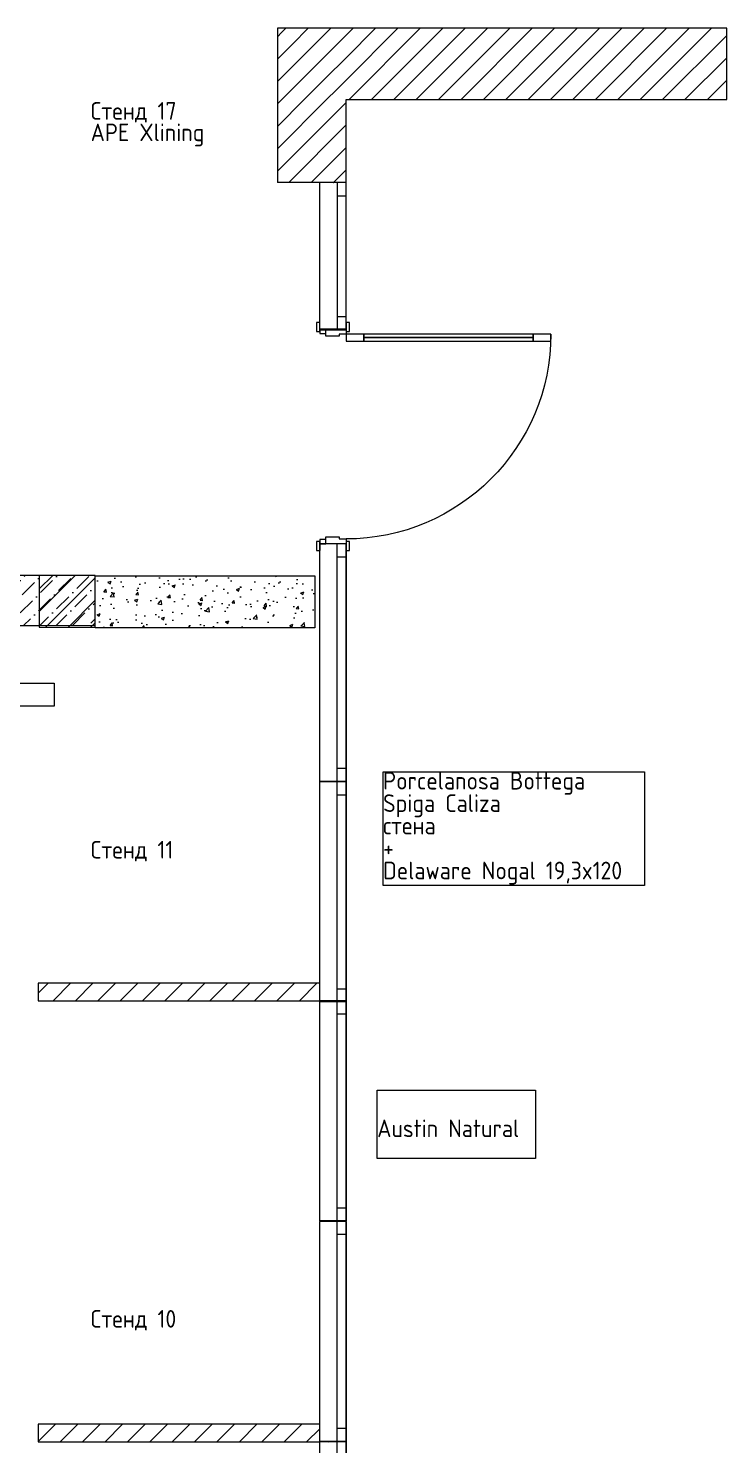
# Model space of a CAD drawing. Header units: millimetres. Extents: x 2336463 to 2579121, y 595385 to 778077.
# Drawn here: x 2531669 to 2535638, y 622846 to 630890 of the extents above; entities that cross this region are included whole.
import ezdxf

# ---------------------------------------------------------------- set-up
doc = ezdxf.new("R2010")
doc.units = ezdxf.units.MM
doc.header["$MEASUREMENT"] = 0
for name, color, linetype, lineweight in [('+ план экспозиций_Ном._пера__1', 7, 'Continuous', 13), ('+возводимые стены_Ном._пера__101', 252, 'Continuous', 5), ('Двери ARCHICAD_Ном._пера__1', 7, 'Continuous', 13), ('Конструктив - Стены Несущие_Ном._пера__1', 7, 'Continuous', 13), ('Окна ARCHICAD_Ном._пера__1', 7, 'Continuous', 13), ('сит план_Ном._пера__1', 7, 'Continuous', 13)]:
    doc.layers.add(name, color=color, linetype=linetype, lineweight=lineweight)
for name, color, linetype, lineweight, true_color in [('+ план экспозиций_Ном._пера__58', 7, 'Continuous', 5, 0xdf0000), ('+возводимые стены_Ном._пера__169', 7, 'Continuous', 5, 0x68b353), ('Конструктив - Стены Несущие_Ном._пера__162', 7, 'Continuous', 5, 0xaaaaaa), ('сит план_Ном._пера__87', 7, 'Continuous', 20, 0x6a6a6a)]:
    doc.layers.add(name, color=color, linetype=linetype, lineweight=lineweight, true_color=true_color)
doc.layers.add('+возводимые стены', color=7, linetype='Continuous')
doc.layers.add('сит план', color=7, linetype='Continuous')
doc.styles.add('СГЕНЕРИР_СТИЛЬ_4', font='isocp.shx')
pattern_1 = [(45, (2086872.015, 585813.69), (-63.639609, 63.639609), [])]

# ---------------------------------------------------------------- blocks, each defined once
blk = doc.blocks.new('Окно 25_10')
at = {"layer": 'Окна ARCHICAD_Ном._пера__1', "color": 7, "linetype": 'Continuous', "lineweight": 13}
for p, q in [((-625, 100), (625, 100)), ((-625, 0), (-625, 100)), ((625, 0), (625, 100)), ((-625, 0), (-550, 0)), ((-625, -50), (-625, 0)), ((-625, -50), (-625, 0)), ((-550, 0), (-550, -50)), ((-550, 0), (550, 0)), ((550, -50), (550, 0)), ((550, 0), (625, 0)), ((625, -50), (625, 0)), ((625, -50), (625, 0)), ((-625, -50), (625, -50)), ((-550, -50), (-625, -50)), ((550, -50), (-550, -50)), ((625, -50), (550, -50))]:
    blk.add_line(p, q, dxfattribs=at)
blk = doc.blocks.new('Окно 25_17')
at = {"layer": 'Окна ARCHICAD_Ном._пера__1', "color": 7, "linetype": 'Continuous', "lineweight": 13}
for p, q in [((-674.6, 100), (674.6, 100)), ((-674.6, 0), (-674.6, 100)), ((674.6, 0), (674.6, 100)), ((-674.6, 0), (-599.6, 0)), ((-674.6, -50), (-674.6, 0)), ((-674.6, -50), (-674.6, 0)), ((-599.6, 0), (-599.6, -50)), ((-599.6, 0), (599.6, 0)), ((599.6, -50), (599.6, 0)), ((599.6, 0), (674.6, 0)), ((674.6, -50), (674.6, 0)), ((674.6, -50), (674.6, 0)), ((-674.6, -50), (674.6, -50)), ((-599.6, -50), (-674.6, -50)), ((599.6, -50), (-599.6, -50)), ((674.6, -50), (599.6, -50))]:
    blk.add_line(p, q, dxfattribs=at)
blk = doc.blocks.new('Окно 25_18')
at = {"layer": 'Окна ARCHICAD_Ном._пера__1', "color": 7, "linetype": 'Continuous', "lineweight": 13}
for p, q in [((-418.9, 0), (418.9, 0)), ((-418.9, 0), (-343.9, 0)), ((-418.9, 0), (-418.9, -50)), ((-418.9, 0), (-418.9, -50)), ((-343.9, 0), (-343.9, -50)), ((-343.9, 0), (343.9, 0)), ((343.9, -50), (343.9, 0)), ((343.9, 0), (418.9, 0)), ((418.9, 0), (418.9, -50)), ((418.9, 0), (418.9, -50)), ((-343.9, -50), (-418.9, -50)), ((-418.9, -50), (-418.9, -150)), ((343.9, -50), (-343.9, -50)), ((418.9, -50), (343.9, -50)), ((418.9, -50), (418.9, -150)), ((-418.9, -150), (418.9, -150))]:
    blk.add_line(p, q, dxfattribs=at)
blk = doc.blocks.new('Однопольная Дверь 25_2')
at = {"layer": 'Двери ARCHICAD_Ном._пера__1', "color": 7, "linetype": 'Continuous', "lineweight": 13}
for p, q in [((542, 1064), (542, 1164)), ((542, 1164), (582, 1164)), ((582, 1164), (582, 1064)), ((582, 1064), (542, 1064)), ((562, 1064), (562, 100)), ((542, 0), (542, 100)), ((542, 100), (582, 100)), ((582, 100), (582, 0)), ((-647, 0), (-647, 19)), ((-647, 19), (-597, 19)), ((-597, 0), (-647, 0)), ((-610, 0), (-647, 0)), ((-610, 0), (-647, 0)), ((-582, 0), (-610, 0)), ((-610, 0), (-610, -115)), ((-610, 0), (-610, -115)), ((-610, 0), (-610, -115)), ((-597, 19), (-597, 0)), ((-582, -40), (-582, 0)), ((582, 0), (542, 0)), ((610, 0), (582, 0)), ((582, 0), (582, -40)), ((597, 19), (647, 19)), ((597, 0), (597, 19)), ((647, 0), (597, 0)), ((610, -115), (610, 0)), ((610, 0), (610, -115)), ((610, 0), (610, -115)), ((610, 0), (647, 0)), ((610, 0), (647, 0)), ((647, 19), (647, 0)), ((-570, -40), (-582, -40)), ((-570, -115), (-570, -40)), ((582, -40), (570, -40)), ((570, -40), (570, -115)), ((-647, -169), (-647, -150)), ((-647, -150), (-597, -150)), ((-610, -150), (-647, -150)), ((-610, -150), (-647, -150)), ((-610, -150), (-610, -115)), ((-610, -115), (-585, -115)), ((-610, -115), (-570, -115)), ((-610, -115), (-610, -150)), ((-610, -115), (-610, -150)), ((-585, -150), (-610, -150)), ((-597, -150), (-597, -169)), ((-585, -115), (-585, -150)), ((570, -115), (610, -115)), ((585, -150), (585, -115)), ((585, -115), (610, -115)), ((610, -150), (585, -150)), ((597, -150), (647, -150)), ((597, -169), (597, -150)), ((610, -115), (610, -150)), ((610, -115), (610, -150)), ((610, -115), (610, -150)), ((610, -150), (647, -150)), ((610, -150), (647, -150)), ((647, -150), (647, -169)), ((-597, -169), (-647, -169)), ((647, -169), (597, -169))]:
    blk.add_line(p, q, dxfattribs=at)
at = {"layer": 'Двери ARCHICAD_Ном._пера__1', "color": 7, "linetype": 'Continuous', "lineweight": 13, "flags": 128}
for points in [[(562, 1064), (562, 100), (542, 100), (542, 1064)], [(582, 1064), (582, 100), (562, 100), (562, 1064)]]:
    blk.add_lwpolyline(points, close=True, dxfattribs=at)
at = {"layer": 'Двери ARCHICAD_Ном._пера__1', "color": 7, "linetype": 'Continuous', "lineweight": 13}
blk.add_arc((582, 0), 1164, 90, 180, dxfattribs=at)
blk = doc.blocks.new('Стена_628', base_point=(2533474.6, 611612.1))
at = {"layer": 'сит план_Ном._пера__87', "linetype": 'Continuous', "lineweight": 20, "true_color": 0x6a6a6a}
h = blk.add_hatch(dxfattribs=at)
h.set_pattern_fill('Блоки_Бетонные_Эффективные', color=251, style=0, pattern_type=2)
h.set_pattern_definition(pattern_1)
h.paths.add_polyline_path([(2533324.9, 630014.3), (2533474.9, 630014.3), (2533474.9, 630015.3), (2533324.9, 630015.3)])
h = blk.add_hatch(dxfattribs=at)
h.set_pattern_fill('Блоки_Бетонные_Эффективные', color=251, style=0, pattern_type=2)
h.set_pattern_definition(pattern_1)
h.paths.add_polyline_path([(2533324.9, 626610.8), (2533474.9, 626610.8), (2533474.9, 626613), (2533324.9, 626613)])
h = blk.add_hatch(dxfattribs=at)
h.set_pattern_fill('Блоки_Бетонные_Эффективные', color=251, style=0, pattern_type=2)
h.set_pattern_definition(pattern_1)
h.paths.add_polyline_path([(2533324.8, 624114.2), (2533474.8, 624114.2), (2533474.8, 624116.4), (2533324.8, 624116.4)])
h = blk.add_hatch(dxfattribs=at)
h.set_pattern_fill('Блоки_Бетонные_Эффективные', color=251, style=0, pattern_type=2)
h.set_pattern_definition(pattern_1)
h.paths.add_polyline_path([(2533324.8, 622861.9), (2533474.8, 622861.9), (2533474.8, 622864.2), (2533324.8, 622864.2)])
at = {"layer": 'сит план_Ном._пера__1', "color": 7, "linetype": 'Continuous', "lineweight": 13}
for p, q in [((2533424.9, 630014.3), (2533324.9, 630014.3)), ((2533474.9, 630014.3), (2533424.9, 630014.3)), ((2533424.9, 626613), (2533324.9, 626613)), ((2533424.9, 626610.8), (2533324.9, 626610.8)), ((2533474.9, 626613), (2533424.9, 626613)), ((2533474.9, 626610.8), (2533424.9, 626610.8)), ((2533424.8, 624116.4), (2533324.8, 624116.4)), ((2533424.8, 624114.2), (2533324.8, 624114.2)), ((2533474.8, 624116.4), (2533424.8, 624116.4)), ((2533474.8, 624114.2), (2533424.8, 624114.2)), ((2533424.8, 622864.2), (2533324.8, 622864.2)), ((2533424.8, 622861.9), (2533324.8, 622861.9)), ((2533474.8, 622864.2), (2533424.8, 622864.2)), ((2533474.8, 622861.9), (2533424.8, 622861.9))]:
    blk.add_line(p, q, dxfattribs=at)
at = {"layer": 'сит план_Ном._пера__1', "color": 7, "linetype": 'Continuous', "lineweight": 13, "flags": 128}
for points in [[(2533474.9, 630015.3), (2533324.9, 630015.3)], [(2533474.9, 630014.3), (2533474.9, 630015.3)], [(2533324.9, 626613), (2533324.9, 626610.8)], [(2533474.9, 626610.8), (2533474.9, 626613)], [(2533324.8, 624116.4), (2533324.8, 624114.2)], [(2533474.8, 624114.2), (2533474.8, 624116.4)], [(2533474.8, 622861.9), (2533474.8, 622864.2)]]:
    blk.add_lwpolyline(points, dxfattribs=at)
at = {"layer": 'Двери ARCHICAD_Ном._пера__1', "color": 7, "linetype": 'Continuous', "lineweight": 13, "xscale": -1, "zscale": 1000, "rotation": 269.9989164459284}
blk.add_blockref('Однопольная Дверь 25_2', (2533474.9, 628572.2), dxfattribs=at)
at = {"layer": 'Окна ARCHICAD_Ном._пера__1', "color": 7, "linetype": 'Continuous', "lineweight": 13, "xscale": -1, "zscale": 1000, "rotation": 269.9989164459284}
blk.add_blockref('Окно 25_18', (2533474.9, 629595.4), dxfattribs=at)
at = {"layer": 'Окна ARCHICAD_Ном._пера__1', "color": 7, "linetype": 'Continuous', "lineweight": 13, "zscale": 1000, "rotation": 89.99891644592846}
for name, p in [('Окно 25_17', (2533424.9, 627287.6)), ('Окно 25_10', (2533424.9, 625985.8)), ('Окно 25_10', (2533424.8, 624741.4)), ('Окно 25_10', (2533424.8, 623489.2)), ('Окно 25_10', (2533424.8, 622236.9))]:
    blk.add_blockref(name, p, dxfattribs=at)
blk = doc.blocks.new('Стена_630', base_point=(2533474.9, 630015.4))
at = {"layer": 'сит план_Ном._пера__87', "linetype": 'Continuous', "lineweight": 20, "true_color": 0x6a6a6a}
h = blk.add_hatch(dxfattribs=at)
h.set_pattern_fill('Блоки_Бетонные_Эффективные', color=251, style=0, pattern_type=2)
h.set_pattern_definition(pattern_1)
h.paths.add_polyline_path([(2533084.9, 630485.4), (2533084.9, 630015.4), (2533474.9, 630015.4), (2533474.9, 630485.4)])
at = {"layer": 'сит план_Ном._пера__1', "color": 7, "linetype": 'Continuous', "lineweight": 13, "flags": 128}
for points in [[(2533084.9, 630485.4), (2533084.9, 630015.4)], [(2533474.9, 630015.4), (2533474.9, 630485.4)], [(2533474.9, 630015.4), (2533084.9, 630015.4)]]:
    blk.add_lwpolyline(points, dxfattribs=at)
blk = doc.blocks.new('Стена_631', base_point=(2533474.9, 630485.4))
at = {"layer": 'сит план_Ном._пера__87', "linetype": 'Continuous', "lineweight": 20, "true_color": 0x6a6a6a}
h = blk.add_hatch(dxfattribs=at)
h.set_pattern_fill('Блоки_Бетонные_Эффективные', color=251, style=0, pattern_type=2)
h.set_pattern_definition(pattern_1)
h.paths.add_polyline_path([(2533084.9, 630485.4), (2533474.9, 630485.4), (2533084.9, 630890.4)])
h = blk.add_hatch(dxfattribs=at)
h.set_pattern_fill('Блоки_Бетонные_Эффективные', color=251, style=0, pattern_type=2)
h.set_pattern_definition(pattern_1)
h.paths.add_polyline_path([(2533084.9, 630890.4), (2533474.9, 630485.4), (2533474.9, 630890.4)])
h = blk.add_hatch(dxfattribs=at)
h.set_pattern_fill('Блоки_Бетонные_Эффективные', color=251, style=0, pattern_type=2)
h.set_pattern_definition(pattern_1)
h.paths.add_polyline_path([(2533474.9, 630485.4), (2535637.9, 630485.4), (2535637.9, 630890.4), (2533474.9, 630890.4)])
at = {"layer": 'сит план_Ном._пера__1', "color": 7, "linetype": 'Continuous', "lineweight": 13, "flags": 128}
for points in [[(2533084.9, 630890.4), (2533084.9, 630485.4)], [(2535637.9, 630890.4), (2533084.9, 630890.4)], [(2535637.9, 630485.4), (2535637.9, 630890.4)], [(2533474.9, 630485.4), (2535637.9, 630485.4)]]:
    blk.add_lwpolyline(points, dxfattribs=at)
blk = doc.blocks.new('Стена_650', base_point=(2533474.8, 622861.9))
at = {"layer": '+возводимые стены_Ном._пера__169', "linetype": 'Continuous', "lineweight": 5, "true_color": 0x68b353}
h = blk.add_hatch(dxfattribs=at)
h.set_pattern_fill('Блоки_Бетонные_Эффективные', color=85, style=0, pattern_type=2)
h.set_pattern_definition(pattern_1)
h.paths.add_polyline_path([(2533324.8, 622961.9), (2531724.8, 622961.9), (2531724.8, 622861.9), (2533324.8, 622861.9)])
at = {"layer": '+возводимые стены_Ном._пера__101', "color": 252, "linetype": 'Continuous', "lineweight": 5, "flags": 128}
for points in [[(2533324.8, 622961.9), (2531724.8, 622961.9)], [(2531724.8, 622961.9), (2531724.8, 622861.9)], [(2531724.8, 622861.9), (2533324.8, 622861.9)]]:
    blk.add_lwpolyline(points, dxfattribs=at)
blk = doc.blocks.new('Стена_651', base_point=(2533474.8, 625366.4))
at = {"layer": '+возводимые стены_Ном._пера__169', "linetype": 'Continuous', "lineweight": 5, "true_color": 0x68b353}
h = blk.add_hatch(dxfattribs=at)
h.set_pattern_fill('Блоки_Бетонные_Эффективные', color=85, style=0, pattern_type=2)
h.set_pattern_definition(pattern_1)
h.paths.add_polyline_path([(2533324.9, 625466.4), (2531724.9, 625466.4), (2531724.8, 625366.4), (2533324.8, 625366.4)])
at = {"layer": '+возводимые стены_Ном._пера__101', "color": 252, "linetype": 'Continuous', "lineweight": 5, "flags": 128}
for points in [[(2531724.9, 625466.4), (2531724.8, 625366.4)], [(2533324.9, 625466.4), (2531724.9, 625466.4)], [(2531724.8, 625366.4), (2533324.8, 625366.4)]]:
    blk.add_lwpolyline(points, dxfattribs=at)
blk = doc.blocks.new('Стена_655', base_point=(2532048, 627783))
at = {"layer": '+возводимые стены_Ном._пера__169', "linetype": 'Continuous', "lineweight": 5, "true_color": 0x68b353}
h = blk.add_hatch(dxfattribs=at)
h.set_pattern_fill('Блоки_Бетонные_Эффективные', color=85, style=0, pattern_type=2)
h.set_pattern_definition(pattern_1)
h.paths.add_polyline_path([(2532048, 627783), (2531730.5, 627783.2), (2531730.3, 627488.2), (2532047.8, 627488)])
at = {"layer": '+возводимые стены_Ном._пера__101', "color": 252, "linetype": 'Continuous', "lineweight": 5, "flags": 128}
for points in [[(2531730.5, 627783.2), (2531730.3, 627488.2)], [(2532048, 627783), (2531730.5, 627783.2)], [(2532047.8, 627488), (2532048, 627783)], [(2531730.3, 627488.2), (2532047.8, 627488)]]:
    blk.add_lwpolyline(points, dxfattribs=at)

msp = doc.modelspace()

# ---------------------------------------------------------------- hatches: boundary and pattern name
at = {"layer": 'Конструктив - Стены Несущие_Ном._пера__162', "linetype": 'Continuous', "lineweight": 5, "true_color": 0xaaaaaa}
h = msp.add_hatch(dxfattribs=at)
h.set_pattern_fill('Бетон_01', color=253, style=0, pattern_type=2)
h.set_pattern_definition([(45, (2086872.01, 585813.69), (-91.92388, 91.92388), [97.499996, -32.499999, 0, -32.499999]), (45, (2086883.5, 585917.1), (-91.92388, 91.92388), [97.499996, -32.499999, 0, -32.499999])])
h.paths.add_polyline_path([(2532048, 627783), (2529643.9, 627783), (2529643.9, 627497.7), (2532048, 627497.7)])
at = {"layer": 'сит план_Ном._пера__1', "linetype": 'Continuous', "lineweight": 13}
h = msp.add_hatch(dxfattribs=at)
h.set_pattern_fill('AR_CONC', style=0, pattern_type=2)
h.set_pattern_definition([(50, (2086872.01, 585813.69), (-182.18467, 15.939086), [19.05, -209.55]), (355, (2086872.01, 585813.69), (-35.24342, 191.056845), [15.24, -167.640584]), (100.451445, (2086887.2, 585812.36), (146.94125, 175.11775), [16.19001, -178.090245]), (46.1842, (2086872.01, 585864.49), (-271.07904, 42.04233), [28.575, -314.325]), (96.63556, (2086894.6, 585860.98), (237.40413, 247.42612), [24.28502, -267.1356]), (351.18415, (2086872.01, 585864.49), (237.40413, 247.42612), [22.85997, -251.45973]), (21, (2086897.41, 585851.79), (-151.61439, 102.2652), [19.05, -209.55]), (326, (2086897.41, 585851.79), (61.80203, 184.18797), [15.24, -167.64]), (71.451445, (2086910.05, 585843.26), (213.41642, 81.92277), [16.19001, -178.08994]), (37.5, (2086872.015, 585813.686), (3.088603, 84.555039), [0, -165.608, 0, -170.18, 0, -168.275]), (7.5, (2086872.015, 585813.69), (66.819663, 100.180575), [0, -97.028, 0, -161.798, 0, -64.135]), (327.5, (2086815.37, 585813.686), (-135.590595, 5.728744), [0, -63.5, 0, -198.12, 0, -262.89]), (317.5, (2086789.97, 585813.69), (148.12918, 25.42649), [0, -82.55, 0, -131.572, 0, -186.69])])
h.paths.add_polyline_path([(2533298, 627486.1), (2532048, 627486.1), (2532048, 627780.9), (2533298, 627780.9)])

# ---------------------------------------------------------------- linework, layer by layer
at = {"layer": '+ план экспозиций_Ном._пера__1', "color": 7, "linetype": 'Continuous', "lineweight": 13, "flags": 128}
for points in [[(2530204.6, 627170.3), (2531815, 627170.3), (2531815, 627041.3), (2530204.6, 627041.3)], [(2533685.1, 626667.1), (2535170.5, 626667.1), (2535170.5, 626022), (2533685.1, 626022)], [(2533651.7, 624859.2), (2534551.8, 624859.2), (2534551.8, 624472.1), (2533651.7, 624472.1)]]:
    msp.add_lwpolyline(points, close=True, dxfattribs=at)
at = {"layer": 'Конструктив - Стены Несущие_Ном._пера__1', "color": 7, "linetype": 'Continuous', "lineweight": 13, "flags": 128}
msp.add_lwpolyline([(2532048, 627783), (2529643.9, 627783), (2529643.9, 627497.7), (2532048, 627497.7)], close=True, dxfattribs=at)
at = {"layer": 'сит план_Ном._пера__1', "color": 7, "linetype": 'Continuous', "lineweight": 13, "flags": 128}
msp.add_lwpolyline([(2533298, 627486.1), (2532048, 627486.1), (2532048, 627780.9), (2533298, 627780.9)], close=True, dxfattribs=at)

# ---------------------------------------------------------------- block references
at = {"layer": '+возводимые стены', "color": 252, "lineweight": 5}
for name, p in [('Стена_655', (2532048, 627783)), ('Стена_651', (2533474.8, 625366.4)), ('Стена_650', (2533474.8, 622861.9))]:
    msp.add_blockref(name, p, dxfattribs=at)
at = {"layer": 'сит план', "color": 7, "lineweight": 13}
for name, p in [('Стена_631', (2533474.9, 630485.4)), ('Стена_630', (2533474.9, 630015.4)), ('Стена_628', (2533474.6, 611612.1))]:
    msp.add_blockref(name, p, dxfattribs=at)

# ---------------------------------------------------------------- texts
at = {"layer": '+ план экспозиций_Ном._пера__1', "color": 7, "linetype": 'Continuous', "lineweight": 13, "insert": (2533685.1, 626667.1), "char_height": 100, "attachment_point": 1, "line_spacing_factor": 0.764862, "style": 'СГЕНЕРИР_СТИЛЬ_4'}
msp.add_mtext('\\A1;{\\pql;\\Fisocp.shx;Porcelanosa Bottega \\P\\pql;\\Fisocp.shx;Spiga Caliza\\P\\pql;\\Fisocp.shx;стена\\P\\pql;\\Fisocp.shx;+ \\P\\pql;\\Fisocp.shx;Delaware Nogal 19,3x120}', dxfattribs=at)
at = {"layer": '+ план экспозиций_Ном._пера__1', "color": 7, "linetype": 'Continuous', "lineweight": 13, "insert": (2533651.7, 624859.2), "char_height": 100, "attachment_point": 1, "style": 'СГЕНЕРИР_СТИЛЬ_4'}
msp.add_mtext('\\A1;{\\pql;\\Fisocp.shx;\\P\\pql;\\Fisocp.shx;Austin Natural\\P\\pql;\\Fisocp.shx;}', dxfattribs=at)
at = {"layer": '+ план экспозиций_Ном._пера__58', "color": 12, "linetype": 'Continuous', "lineweight": 5, "true_color": 0xdf0000, "insert": (2532023.2, 630471.3), "char_height": 100, "attachment_point": 1, "line_spacing_factor": 0.731058, "style": 'СГЕНЕРИР_СТИЛЬ_4'}
msp.add_mtext('\\A1;{\\pql;\\Fisocp.shx;Стенд 17\\P\\pql;\\Fisocp.shx;APE Xlining}', dxfattribs=at)
at = {"layer": '+ план экспозиций_Ном._пера__58', "color": 12, "linetype": 'Continuous', "lineweight": 5, "true_color": 0xdf0000, "char_height": 100, "attachment_point": 1, "style": 'СГЕНЕРИР_СТИЛЬ_4'}
for s, insert in [('\\A1;{\\pql;\\Fisocp.shx;Стенд 1\\Fisocp.shx;1}', (2532023.2, 626274.9)), ('\\A1;{\\pql;\\Fisocp.shx;Стенд 1\\Fisocp.shx;0}', (2532023.2, 623610.5))]:
    msp.add_mtext(s, dxfattribs=dict(at, insert=insert))

doc.saveas('drawing.dxf')
